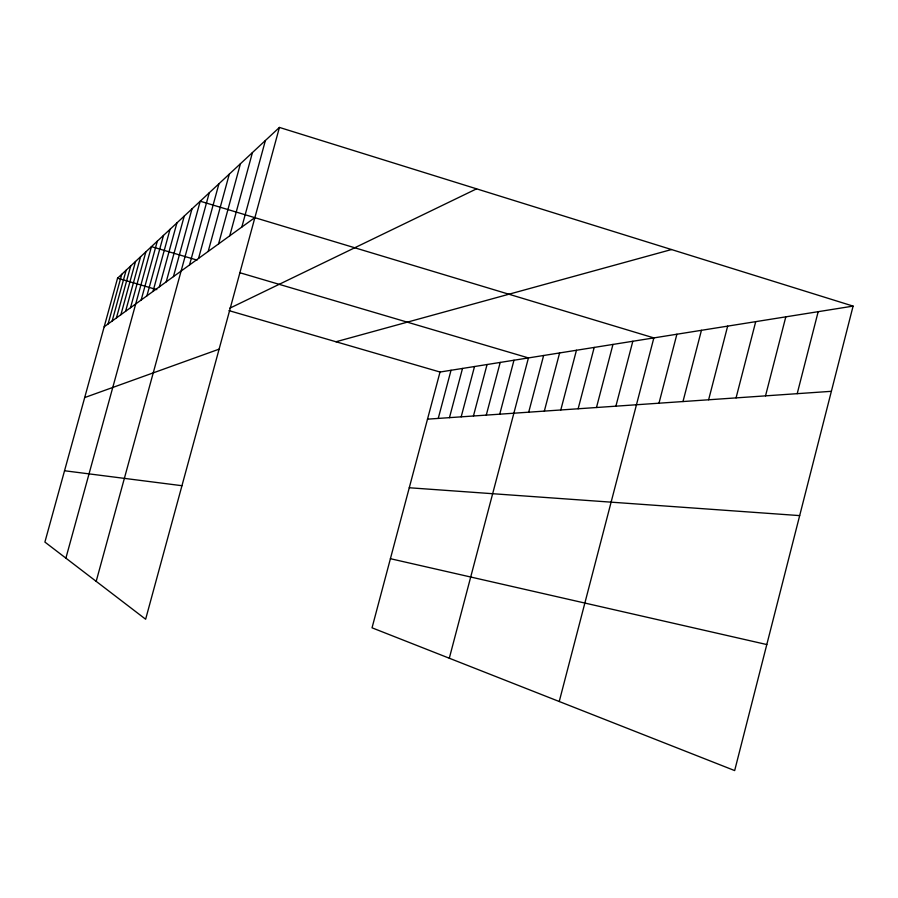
<?xml version="1.0" encoding="UTF-8"?>
<svg xmlns="http://www.w3.org/2000/svg" width="898" height="898" viewBox="0 0 898 898"><rect width="100%" height="100%" fill="white"/><g stroke="black" fill="none" stroke-linecap="round" stroke-linejoin="round"><path stroke-width="1.35" d="M853.1 306.106L734.665 770.574L372.041 627.814L440.031 372.03L853.1 306.106L279.424 127.426L117.559 278.2L44.9 542.066L145.633 619.227L279.424 127.426M765.523 395.861L785.806 316.848M797.2 393.672L818.179 311.685M708.623 399.778L727.649 326.131M736.068 397.881L755.712 321.652M559.241 701.506L653.856 337.906L200.22 201.208L96.187 581.343M658.986 403.202L676.89 334.224M682.985 401.552L701.439 330.307M578.144 408.781L594.207 347.425M596.485 407.512L612.964 344.428M615.893 406.177L632.821 341.262M499.737 414.191L513.982 360.221M449.303 658.234L528.439 357.92L239.598 272.655M528.709 412.193L543.627 355.496M544.334 411.116L559.611 352.948M560.79 409.982L576.449 350.254M438.246 418.423L451.032 370.268M449.46 417.66L462.515 368.438M461.179 416.852L474.514 366.53M473.437 415.999L487.064 364.521M486.278 415.112L500.208 362.422M218.562 243.919L240.44 163.739M229.742 235.826L252.439 152.57M241.82 227.071L265.393 140.503M65.891 558.141L151.448 246.636L197.055 260.094M141.154 300.022L157.318 241.169M146.913 295.846L163.492 235.411M152.986 291.446L170.025 229.338M159.406 286.788L176.917 222.906M166.209 281.86L184.236 216.104M173.426 276.629L191.981 208.875M189.523 264.966L209.268 192.778M198.537 258.433L218.944 183.764M208.19 251.44L229.304 174.111M108.074 323.998L121.758 274.294M112.149 321.035L126.135 270.208M116.426 317.948L130.726 265.931M120.893 314.704L135.542 261.453M125.585 311.303L140.582 256.761M130.513 307.733L145.88 251.822M104.168 326.816L254.897 217.585M229.641 308.283L476.591 188.838M84.693 397.567L219.112 349.154M335.987 341.756L671.48 249.543M427.504 419.164L831.38 391.315M409.264 487.76L799.68 515.609M64.533 470.754L181.957 485.706M390.406 558.702L766.802 644.551M117.559 278.2L156.791 289.616M229.001 310.629L440.031 372.03"/></g></svg>
